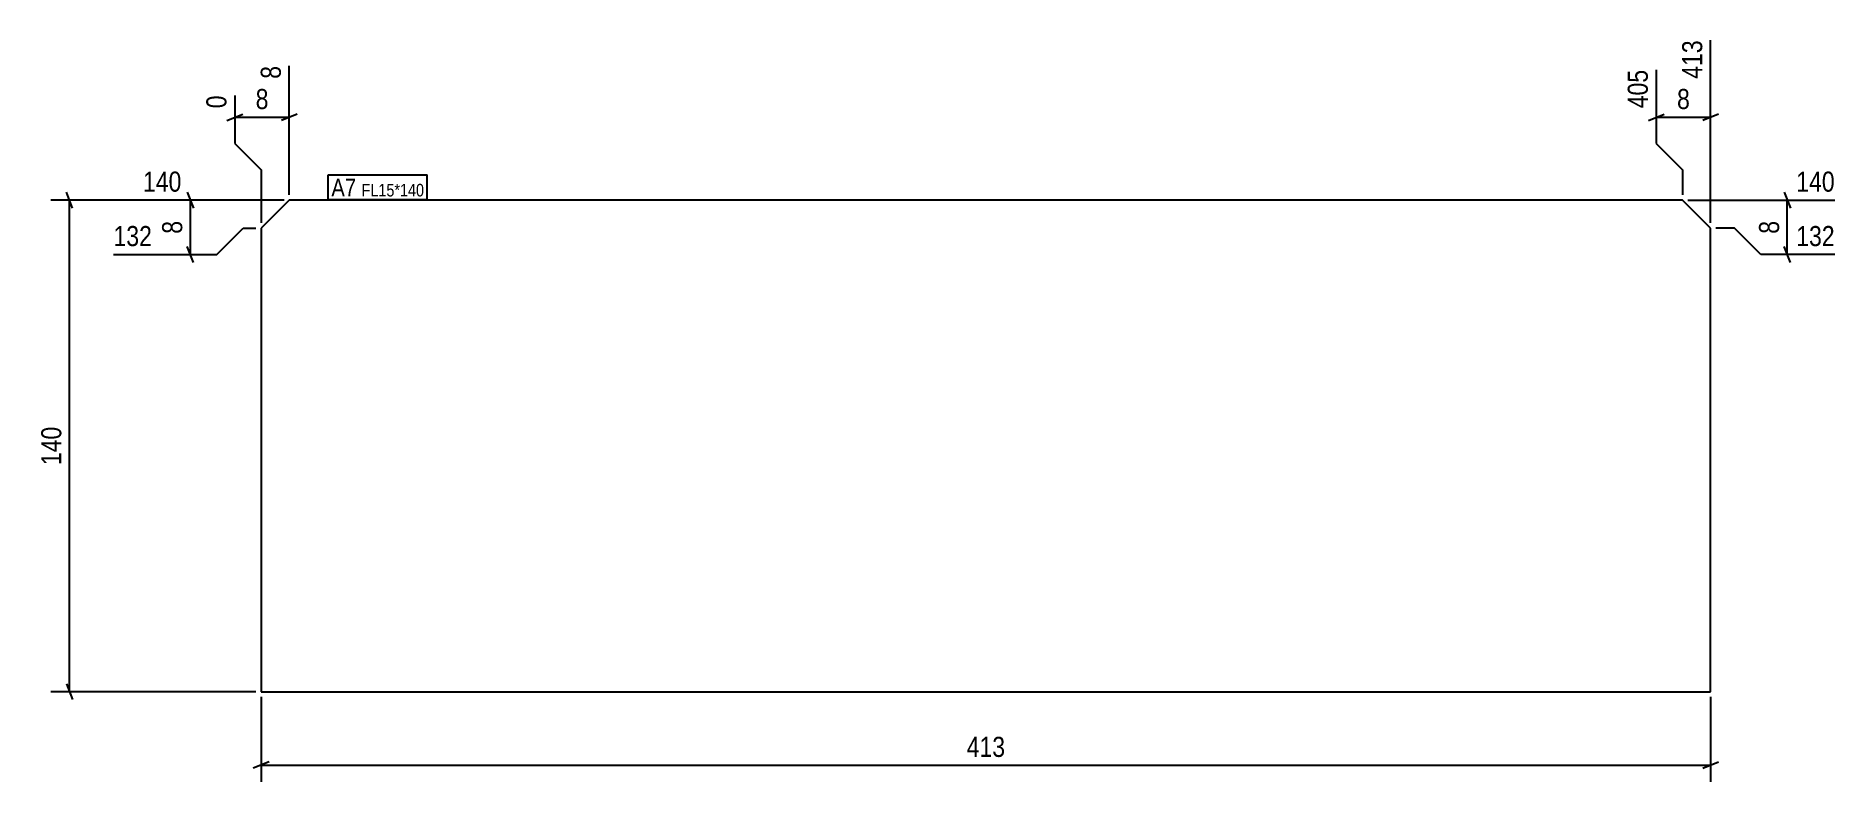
# Model space of a CAD drawing. Header units: millimetres. Extents: x 3 to 517, y 4 to 217.
import ezdxf

# ---------------------------------------------------------------- set-up
doc = ezdxf.new("R2010")
doc.units = ezdxf.units.MM
for name, color, linetype in [('MÅLSÆTNING', 7, 'Continuous'), ('STÅL', 7, 'Continuous'), ('TEKST', 7, 'Continuous')]:
    doc.layers.add(name, color=color, linetype=linetype)
doc.styles.add('Arial Narrow', font='ARIALN.TTF', dxfattribs={"height": 0.2})

msp = doc.modelspace()

# ---------------------------------------------------------------- linework, layer by layer
at = {"layer": 'MÅLSÆTNING', "color": 7, "linetype": 'Continuous'}
for p, q in [((480.45, 163.7), (480.45, 215.72)), ((75.45, 171.7), (75.45, 208.41)), ((464.95, 207.32), (464.95, 186.3)), ((59.95, 200.01), (59.95, 186.3)), ((57.7, 192.9), (62.2, 194.7)), ((59.95, 193.8), (75.45, 193.8)), ((77.7, 194.7), (73.2, 192.9)), ((462.7, 192.9), (467.2, 194.7)), ((464.95, 193.8), (480.45, 193.8)), ((482.7, 194.7), (478.2, 192.9)), ((59.95, 186.3), (67.45, 178.8)), ((464.95, 186.3), (472.45, 178.8)), ((67.45, 178.8), (67.45, 163.7)), ((472.45, 178.8), (472.45, 171.7)), ((73.95, 170.2), (7.5, 170.2)), ((13.73, 167.95), (11.93, 172.45)), ((12.83, 30.2), (12.83, 170.2)), ((73.95, 170.2), (33.76, 170.2)), ((46.38, 172.45), (48.18, 167.95)), ((47.28, 154.7), (47.28, 170.2)), ((473.95, 170.2), (515.8, 170.2)), ((501.38, 172.45), (503.18, 167.95)), ((502.28, 154.7), (502.28, 170.2)), ((54.78, 154.7), (62.28, 162.2)), ((62.28, 162.2), (65.95, 162.2)), ((487.28, 162.2), (481.95, 162.2)), ((494.78, 154.7), (487.28, 162.2)), ((25.36, 154.7), (54.78, 154.7)), ((48.18, 152.45), (46.38, 156.95)), ((515.8, 154.7), (494.78, 154.7)), ((503.18, 152.45), (501.38, 156.95)), ((11.93, 32.45), (13.73, 27.95)), ((65.95, 30.2), (7.5, 30.2)), ((67.45, 28.7), (67.45, 4.5)), ((480.45, 28.7), (480.45, 4.5)), ((69.7, 10.2), (65.2, 8.4)), ((67.45, 9.3), (480.45, 9.3)), ((478.2, 8.4), (482.7, 10.2))]:
    msp.add_line(p, q, dxfattribs=at)
at = {"layer": 'STÅL', "color": 2, "linetype": 'Continuous'}
for p, q in [((75.45, 170.2), (67.45, 162.2)), ((472.45, 170.2), (75.45, 170.2)), ((480.45, 162.2), (472.45, 170.2)), ((67.45, 162.2), (67.45, 30.2)), ((480.45, 30.2), (480.45, 162.2)), ((67.45, 30.2), (480.45, 30.2))]:
    msp.add_line(p, q, dxfattribs=at)

# ---------------------------------------------------------------- next in the draw order: wipeouts: each hides what was drawn before it
at = {"color": 0, "linetype": 'Continuous'}
for points in [[(463.75, 208.52), (455.35, 208.52), (455.35, 195.15), (463.75, 195.15)], [(58.75, 201.21), (50.35, 201.21), (50.35, 195.15), (58.75, 195.15)], [(45.93, 171.4), (45.93, 179.8), (32.56, 179.8), (32.56, 171.4)], [(517, 171.4), (517, 179.8), (503.63, 179.8), (503.63, 171.4)]]:
    msp.add_wipeout(points, dxfattribs=at).dxf.layer = 'MÅLSÆTNING'
at = {"color": 0}
for points, layer in [([(70.73, 194.93), (70.73, 203.33), (64.67, 203.33), (64.67, 194.93)], 'MÅLSÆTNING'), ([(475.73, 194.93), (475.73, 203.33), (469.67, 203.33), (469.67, 194.93)], 'MÅLSÆTNING'), ([(46.15, 165.48), (37.75, 165.48), (37.75, 159.42), (46.15, 159.42)], 'MÅLSÆTNING'), ([(501.16, 165.48), (492.76, 165.48), (492.76, 159.42), (501.16, 159.42)], 'MÅLSÆTNING'), ([(11.7, 106.88), (3.3, 106.88), (3.3, 93.51), (11.7, 93.51)], 'MÅLSÆTNING'), ([(280.63, 10.42), (280.63, 18.82), (267.26, 18.82), (267.26, 10.42)], 'MÅLSÆTNING'), ([(94.48, 171.25), (94.48, 176.5), (87.45, 176.5), (87.45, 171.25)], 'TEKST')]:
    msp.add_wipeout(points, dxfattribs=at).dxf.layer = layer

# ---------------------------------------------------------------- next in the draw order: texts
at = {"layer": 'MÅLSÆTNING', "color": 3, "linetype": 'Continuous', "style": 'Arial Narrow'}
for s, height, p in [('405', 5.727, (462.55, 196.35)), ('0', 5.73, (57.55, 196.35))]:
    msp.add_text(s, height=height, rotation=90.0002, dxfattribs=at).set_placement(p)
for p in [(33.76, 172.6), (504.83, 172.6)]:
    msp.add_text('140', height=5.727, dxfattribs=at).set_placement(p)
at = {"layer": 'MÅLSÆTNING', "color": 3, "style": 'Arial Narrow'}
for s, height, p in [('8', 5.73, (499.96, 160.62)), ('140', 5.727, (10.5, 94.71))]:
    msp.add_text(s, height=height, rotation=90.0002, dxfattribs=at).set_placement(p)
msp.add_text('413', height=5.727, dxfattribs=at).set_placement((268.46, 11.62))

# ---------------------------------------------------------------- next in the draw order: wipeouts: each hides what was drawn before it
at = {"color": 0, "linetype": 'Continuous'}
for points in [[(479.25, 216.92), (470.85, 216.92), (470.85, 203.55), (479.25, 203.55)], [(74.25, 209.61), (65.85, 209.61), (65.85, 203.55), (74.25, 203.55)], [(37.53, 155.9), (37.53, 164.3), (24.16, 164.3), (24.16, 155.9)], [(517, 155.9), (517, 164.3), (503.63, 164.3), (503.63, 155.9)]]:
    msp.add_wipeout(points, dxfattribs=at).dxf.layer = 'MÅLSÆTNING'
at = {"color": 0}
msp.add_wipeout([(94.48, 171.25), (94.48, 176.5), (87.45, 176.5), (87.45, 171.25)], dxfattribs=at).dxf.layer = 'TEKST'

# ---------------------------------------------------------------- next in the draw order: linework, layer by layer
at = {"layer": 'TEKST', "color": 7, "linetype": 'Continuous'}
msp.add_line((86.55, 170.35), (86.55, 177.4), dxfattribs=at)

# ---------------------------------------------------------------- next in the draw order: texts
at = {"layer": 'MÅLSÆTNING', "color": 3, "linetype": 'Continuous', "style": 'Arial Narrow'}
for s, height, p in [('413', 5.727, (478.05, 204.75)), ('8', 5.73, (73.05, 204.75))]:
    msp.add_text(s, height=height, rotation=90.0002, dxfattribs=at).set_placement(p)
at = {"layer": 'MÅLSÆTNING', "color": 3, "style": 'Arial Narrow'}
for p in [(65.87, 196.13), (470.87, 196.13)]:
    msp.add_text('8', height=5.73, dxfattribs=at).set_placement(p)
at = {"layer": 'MÅLSÆTNING', "color": 3, "linetype": 'Continuous', "style": 'Arial Narrow'}
for p in [(25.36, 157.1), (504.83, 157.1)]:
    msp.add_text('132', height=5.727, dxfattribs=at).set_placement(p)
at = {"layer": 'MÅLSÆTNING', "color": 3, "style": 'Arial Narrow'}
msp.add_text('8', height=5.73, rotation=90.0002, dxfattribs=at).set_placement((44.95, 160.62))

# ---------------------------------------------------------------- next in the draw order: wipeouts: each hides what was drawn before it
at = {"color": 0}
msp.add_wipeout([(113.87, 171.25), (113.87, 175), (96.06, 175), (96.06, 171.25)], dxfattribs=at).dxf.layer = 'TEKST'

# ---------------------------------------------------------------- next in the draw order: wipeouts: each hides what was drawn before it
msp.add_wipeout([(113.87, 171.25), (113.87, 175), (96.06, 175), (96.06, 171.25)], dxfattribs=at).dxf.layer = 'TEKST'

# ---------------------------------------------------------------- next in the draw order: linework, layer by layer
at = {"layer": 'TEKST', "color": 7, "linetype": 'Continuous'}
for p, q in [((86.55, 177.4), (114.77, 177.4)), ((114.77, 170.35), (114.77, 177.4)), ((86.55, 170.35), (114.77, 170.35))]:
    msp.add_line(p, q, dxfattribs=at)

# ---------------------------------------------------------------- next in the draw order: texts
at = {"layer": 'TEKST', "color": 3, "style": 'Arial Narrow'}
for s, height, p in [('A7', 5.011, (87.45, 171.25)), ('FL15*140', 3.579, (96.06, 171.25))]:
    msp.add_text(s, height=height, dxfattribs=at).set_placement(p)

doc.saveas('drawing.dxf')
